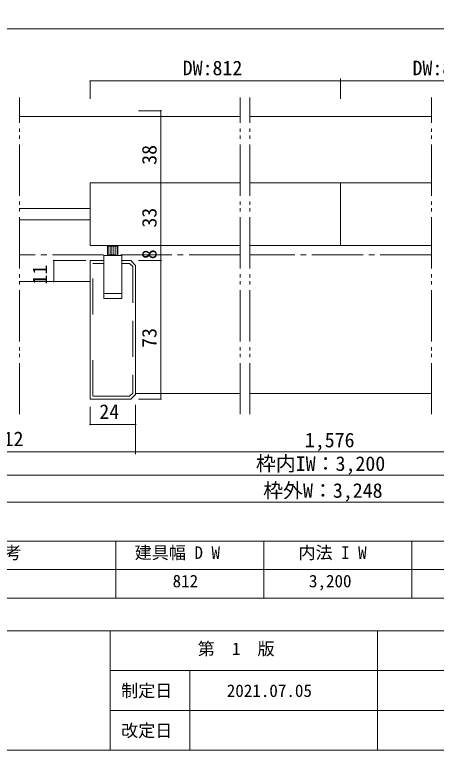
# Model space of a CAD drawing. Units: millimetres on the paper, enlarged 10 times, with parts at other scales. Extents: x -1985 to 2015, y -1370 to 1400.
# Drawn here: x -1342 to -602, y -1370 to -78 of the extents above; entities that cross this region are included whole.
import ezdxf
from ezdxf.enums import TextEntityAlignment as Align

# ---------------------------------------------------------------- set-up
doc = ezdxf.new("R2010")
doc.units = ezdxf.units.MM
doc.header["$LTSCALE"] = 10
for name, pattern in [('CHAIN2', [12, 9, -1, 1, -1]), ('DOUBLE_CHAIN2', [12.8, 9, -1, 0.6, -0.6, 0.6, -1]), ('USER2', [9.525, 6.35, -3.175])]:
    doc.linetypes.add(name, pattern=pattern)
doc.layers.add('1-1_0', color=7, linetype='Continuous', lineweight=20)
doc.layers.add('2-0', color=7, linetype='Continuous', lineweight=20)
doc.styles.add('ＭＳ ゴシック', font='')
doc.styles.get('ＭＳ ゴシック').set_extended_font_data('MS Gothic')

msp = doc.modelspace()

# ---------------------------------------------------------------- linework, layer by layer
at = {"layer": '1-1_0'}
for p, q in [((395, -102.5), (-1935, -102.5)), ((395, -102.5), (-1935, -102.5)), ((395, -1002.5), (-1935, -1002.5)), ((395, -1002.5), (-1935, -1002.5)), ((-1165, -1002.5), (-1165, -1102.5)), ((-905, -1002.5), (-905, -1102.5)), ((-645, -1002.5), (-645, -1102.5)), ((395, -1052.5), (-1935, -1052.5)), ((395, -1102.5), (-1935, -1102.5)), ((2015, -1160), (-1985, -1160)), ((-1175, -1160), (-1175, -1370)), ((-705, -1160), (-705, -1370)), ((2015, -1230), (-1175, -1230)), ((-1035, -1230), (-1035, -1370)), ((75, -1300), (-1175, -1300))]:
    msp.add_line(p, q, dxfattribs=at)
msp.add_lwpolyline([(-1985, -1370), (2015, -1370), (2015, 1400), (-1985, 1400)], close=True, dxfattribs=at)
at = {"layer": '2-0', "color": 4, "lineweight": 9}
for p, q in [((-1210.7, -193.66), (-1209.66, -193.66)), ((-1210.18, -225.06), (-1210.18, -193.66)), ((-770, -193.66), (-1210.18, -193.66)), ((-770.52, -193.66), (-769.48, -193.66)), ((-769.48, -193.66), (-770.52, -193.66)), ((-769.48, -193.66), (-770.52, -193.66)), ((-770.52, -193.66), (-769.48, -193.66)), ((-770, -225.06), (-770, -189.5)), ((-770, -225.06), (-770, -193.66)), ((-770, -193.66), (-329.82, -193.66)), ((-1125.18, -246.25), (-1085.61, -246.25)), ((-1125.18, -246.25), (-1085.61, -246.25)), ((-1123.1, -256.25), (-1081.44, -256.25)), ((-1085.61, -245.73), (-1085.61, -246.77)), ((-1085.61, -246.77), (-1085.61, -245.73)), ((-1085.61, -372.91), (-1085.61, -246.25)), ((-1125.18, -372.91), (-1081.44, -372.91)), ((-1123.1, -372.91), (-1081.44, -372.91)), ((-1085.61, -372.39), (-1085.61, -373.43)), ((-1085.61, -373.43), (-1085.61, -372.39)), ((-1085.61, -482.91), (-1085.61, -372.91)), ((-1125.18, -482.91), (-1081.44, -482.91)), ((-1125.18, -482.91), (-1081.44, -482.91)), ((-1085.61, -482.39), (-1085.61, -483.43)), ((-1085.61, -483.43), (-1085.61, -482.39)), ((-1085.61, -509.58), (-1085.61, -482.91)), ((-1273.81, -509.06), (-1273.81, -510.1)), ((-1273.81, -510.1), (-1273.81, -509.06)), ((-1125.18, -509.58), (-1085.61, -509.58)), ((-1125.18, -509.58), (-1085.61, -509.58)), ((-1085.61, -509.06), (-1085.61, -510.1)), ((-1085.61, -510.1), (-1085.61, -509.06)), ((-1273.81, -545.73), (-1273.81, -546.77)), ((-1273.81, -546.77), (-1273.81, -545.73)), ((-1085.61, -753.43), (-1085.61, -752.39)), ((-1210.18, -766.25), (-1210.18, -797.6)), ((-1130.18, -762.91), (-1130.18, -849.52)), ((-1130.18, -762.91), (-1130.18, -849.52)), ((-1210.7, -797.6), (-1209.66, -797.6)), ((-1209.66, -797.6), (-1210.7, -797.6)), ((-1130.18, -797.6), (-1210.18, -797.6)), ((-1129.66, -797.6), (-1130.7, -797.6)), ((-1130.7, -797.6), (-1129.66, -797.6)), ((-1475.31, -845.35), (-64.69, -845.35)), ((-1210.18, -845.35), (-1130.18, -845.35)), ((-1130.18, -845.35), (-409.82, -845.35)), ((-64.69, -886.77), (-1475.31, -886.77)), ((-706.67, -934.06), (-1555.31, -934.06)), ((-833.33, -934.06), (15.31, -934.06))]:
    msp.add_line(p, q, dxfattribs=at)
at = {"layer": '2-0', "linetype": 'DOUBLE_CHAIN2'}
for p, q in [((-1334.16, -779.49), (-1334.16, -222.71)), ((-946.33, -779.49), (-946.33, -222.71)), ((-929.67, -779.49), (-929.67, -222.71)), ((-610.33, -779.49), (-610.33, -222.71))]:
    msp.add_line(p, q, dxfattribs=at)
at = {"layer": '2-0'}
for p, q in [((-946.33, -256.25), (-1334.16, -256.25)), ((-610.33, -256.25), (-929.67, -256.25)), ((-946.33, -372.91), (-1210.18, -372.91)), ((-946.33, -372.91), (-1086.13, -372.91)), ((-770, -372.91), (-929.67, -372.91)), ((-770, -372.91), (-770, -466.25)), ((-770, -372.91), (-610.33, -372.91)), ((-1210.18, -417.91), (-1334.16, -417.91)), ((-1210.18, -437.91), (-1334.16, -437.91)), ((-1178.35, -499.59), (-1178.35, -484.01)), ((-1175.02, -499.59), (-1175.02, -484.01)), ((-1171.69, -499.59), (-1171.69, -484.01)), ((-1168.35, -499.59), (-1168.35, -484.01)), ((-1165.02, -499.59), (-1165.02, -484.01)), ((-1161.69, -499.59), (-1161.69, -484.01)), ((-770, -482.91), (-610.33, -482.91)), ((-1186.01, -567.48), (-1186.01, -500.81)), ((-1154.35, -500.81), (-1186.01, -500.81)), ((-1154.35, -500.81), (-1154.35, -567.48)), ((-1210.18, -509.58), (-1186.01, -509.58)), ((-1186.01, -576.25), (-1186.01, -509.58)), ((-1154.35, -509.58), (-1154.35, -576.25)), ((-1210.18, -546.25), (-1334.16, -546.25)), ((-1186.01, -567.48), (-1154.35, -567.48)), ((-1186.01, -576.25), (-1154.35, -576.25)), ((-946.33, -742.91), (-1130.18, -742.91)), ((-610.33, -742.91), (-929.67, -742.91))]:
    msp.add_line(p, q, dxfattribs=at)
at = {"layer": '2-0', "color": 4, "linetype": 'CHAIN2', "lineweight": 9}
for p, q in [((-946.33, -499.59), (-1334.16, -499.59)), ((-610.33, -499.59), (-929.67, -499.59))]:
    msp.add_line(p, q, dxfattribs=at)
at = {"layer": '2-0', "linetype": 'USER2'}
for p, q in [((-1205.18, -604.25), (-1205.18, -514.58)), ((-1205.18, -514.58), (-1186.01, -514.58))]:
    msp.add_line(p, q, dxfattribs=at)
at = {"layer": '2-0'}
for points in [[(-946.33, -482.91), (-1210.18, -482.91), (-1210.18, -372.91)], [(-770, -389.58), (-770, -482.91), (-929.67, -482.91)], [(-1161.12, -500.81), (-1161.12, -484.01), (-1179.23, -484.01), (-1179.23, -500.81)], [(-1130.18, -517.91), (-1138.51, -509.58), (-1130.18, -517.91), (-1130.18, -744.58), (-1138.51, -752.91), (-1210.18, -752.91), (-1210.18, -509.58)], [(-1154.35, -509.58), (-1138.51, -509.58), (-1154.35, -509.58)]]:
    msp.add_lwpolyline(points, dxfattribs=at)
at = {"layer": '2-0', "color": 4, "lineweight": 9}
for points in [[(-1217.59, -509.58), (-1273.79, -509.58), (-1273.79, -546.25)], [(-1125.18, -752.91), (-1085.61, -752.91), (-1085.61, -509.58)], [(-1210.18, -766.25), (-1210.18, -797.6), (-1130.7, -797.6)]]:
    msp.add_lwpolyline(points, dxfattribs=at)
at = {"layer": '2-0', "linetype": 'USER2'}
msp.add_lwpolyline([(-1154.35, -514.58), (-1140.58, -514.58), (-1135.18, -519.98), (-1135.18, -742.51), (-1140.58, -747.91), (-1205.18, -747.91), (-1205.18, -658.25)], dxfattribs=at)
at = {"layer": '2-0', "color": 4, "lineweight": 9}
for centre, start, end in [((-1210.18, -193.66), 180, 0), ((-770, -193.66), 0, 180), ((-770, -193.66), 0, 180), ((-770, -193.66), 180, 0), ((-770, -193.66), 180, 0), ((-1085.61, -246.25), 90, 270), ((-1085.61, -246.25), 270, 90), ((-1085.61, -372.91), 90, 270), ((-1085.61, -372.91), 270, 90), ((-1085.61, -482.91), 90, 270), ((-1085.61, -482.91), 270, 90), ((-1273.81, -509.58), 90, 270), ((-1273.81, -509.58), 270, 90), ((-1085.61, -509.58), 90, 270), ((-1085.61, -509.58), 270, 90), ((-1273.81, -546.25), 90, 270), ((-1273.81, -546.25), 270, 90), ((-1085.61, -752.91), 270, 90), ((-1210.18, -797.6), 0, 180), ((-1210.18, -797.6), 180, 0), ((-1130.18, -797.6), 0, 180), ((-1130.18, -797.6), 180, 0)]:
    msp.add_arc(centre, 0.521, start, end, dxfattribs=at)

# ---------------------------------------------------------------- texts
at = {"layer": '1-1_0', "style": 'ＭＳ ゴシック'}
for s, p in [('備\u3000\u3000\u3000\u3000\u3000\u3000考', (-1570.54, -1040.24)), ('建具幅 D W', (-1131.7, -1040.24)), ('内法 I W', (-844.13, -1040.24)), ('812', (-1065.17, -1090.25)), ('3,200', (-825.67, -1090.25)), ('第\u30001\u3000版', (-1020.97, -1209.21)), ('制定日', (-1155.61, -1282.92)), ('2021.07.05', (-970, -1282.92)), ('改定日', (-1155.61, -1352.92))]:
    msp.add_text(s, height=21.99, dxfattribs=at).set_placement(p, align=Align.BOTTOM_LEFT)
at = {"layer": '2-0', "style": 'ＭＳ ゴシック'}
for s, p in [('DW:812', (-1047.43, -191.58)), ('DW:812', (-643.79, -191.58)), ('24', (-1193.9, -795.52)), ('812', (-1379.48, -843.27)), ('1,576', (-832.86, -845.35)), ('枠内IW：3,200', (-918.86, -886.77)), ('枠外W：3,248', (-906.11, -934.06))]:
    msp.add_text(s, height=25.66, dxfattribs=at).set_placement(p, align=Align.BOTTOM_LEFT)
for s, p in [('38', (-1085.61, -341.22)), ('33', (-1085.61, -451.64)), ('8', (-1085.61, -507.22)), ('11', (-1277.85, -551.76)), ('73', (-1085.61, -662.97))]:
    msp.add_text(s, height=25.66, rotation=90, dxfattribs=at).set_placement(p, align=Align.BOTTOM_LEFT)

doc.saveas('drawing.dxf')
